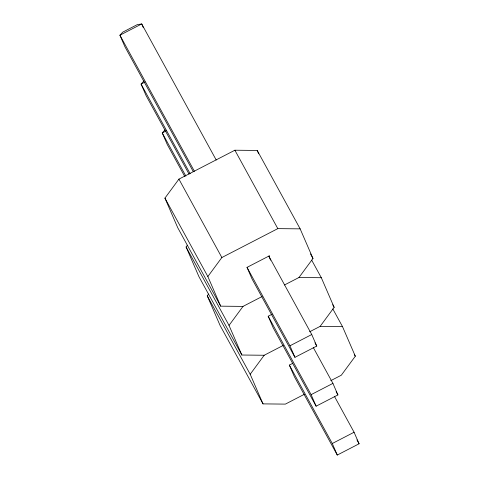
<?xml version="1.0" encoding="UTF-8"?>
<svg xmlns="http://www.w3.org/2000/svg" width="479" height="479" viewBox="0 0 479 479"><rect width="100%" height="100%" fill="white"/><g stroke="black" fill="none" stroke-linecap="round" stroke-linejoin="round"><path stroke-width="0.72" d="M262.115 296.531L243.021 306.398L220.687 306.165L177.757 227.747L164.926 198.126L178.924 179.122L234.884 150.214L257.217 150.442L300.153 228.86L312.985 258.486L298.98 277.491L284.496 284.969M283.281 345.395L264.192 355.256L241.853 355.023L198.923 276.611L186.091 246.984L187.403 245.2M220.687 306.165L207.856 276.539L221.855 257.534L277.814 228.627L300.153 228.86M304.446 394.253L285.358 404.114L263.019 403.887L220.089 325.469L207.257 295.842L208.569 294.064M241.853 355.023L229.022 325.403L243.021 306.398M263.019 403.887L250.188 374.261L264.192 355.256M309.614 331.791L320.152 326.349L334.15 307.344L321.319 277.718L311.655 260.079M332.827 308.937L342.485 326.582L355.316 356.202L341.317 375.207L330.779 380.649M143.856 81.035L141.083 84.07L146.083 95.614L189.061 174.122M165.027 129.893L162.249 132.934L167.249 144.472L184.798 176.529M145.047 82.023L141.083 84.07L190.151 173.703M166.213 130.887L162.249 132.934L185.888 176.11M270.587 260.181L268.821 256.109L311.751 334.528L316.751 346.066L294.95 357.328L252.02 278.916L247.02 267.372L269.581 255.714M313.242 347.443L332.917 383.386L337.917 394.93L316.116 406.192L273.186 327.774L268.186 316.23L272.15 314.182M294.95 357.328L289.951 345.79L311.751 334.528M334.408 396.307L354.083 432.244L359.082 443.788L337.282 455.05L294.351 376.632L289.352 365.094L292.657 363.387M316.116 406.192L311.116 394.648L332.917 383.386M337.282 455.05L332.282 443.506L354.083 432.244M298.98 277.491L321.319 277.718M320.152 326.349L342.485 326.582M310.482 253.912L312.985 258.486M332.719 304.728L334.15 307.344M354.244 354.244L355.316 356.202M234.884 150.214L277.814 228.627M216.221 160.028L141.718 23.95L137.228 24.663L122.69 32.171L119.918 35.212L124.917 46.756L193.324 171.716M314.96 342.802L316.751 346.066M336.132 391.66L337.917 394.93M356.939 439.866L359.082 443.788M194.414 171.29L119.918 35.212L141.718 23.95L143.383 27.8M247.02 267.372L289.951 345.79M268.186 316.23L311.116 394.648M289.352 365.094L332.282 443.506M178.924 179.122L221.855 257.534M164.926 198.126L207.856 276.539M186.091 246.984L229.022 325.403M207.257 295.842L250.188 374.261M257.217 150.442L258.678 153.813"/></g></svg>
